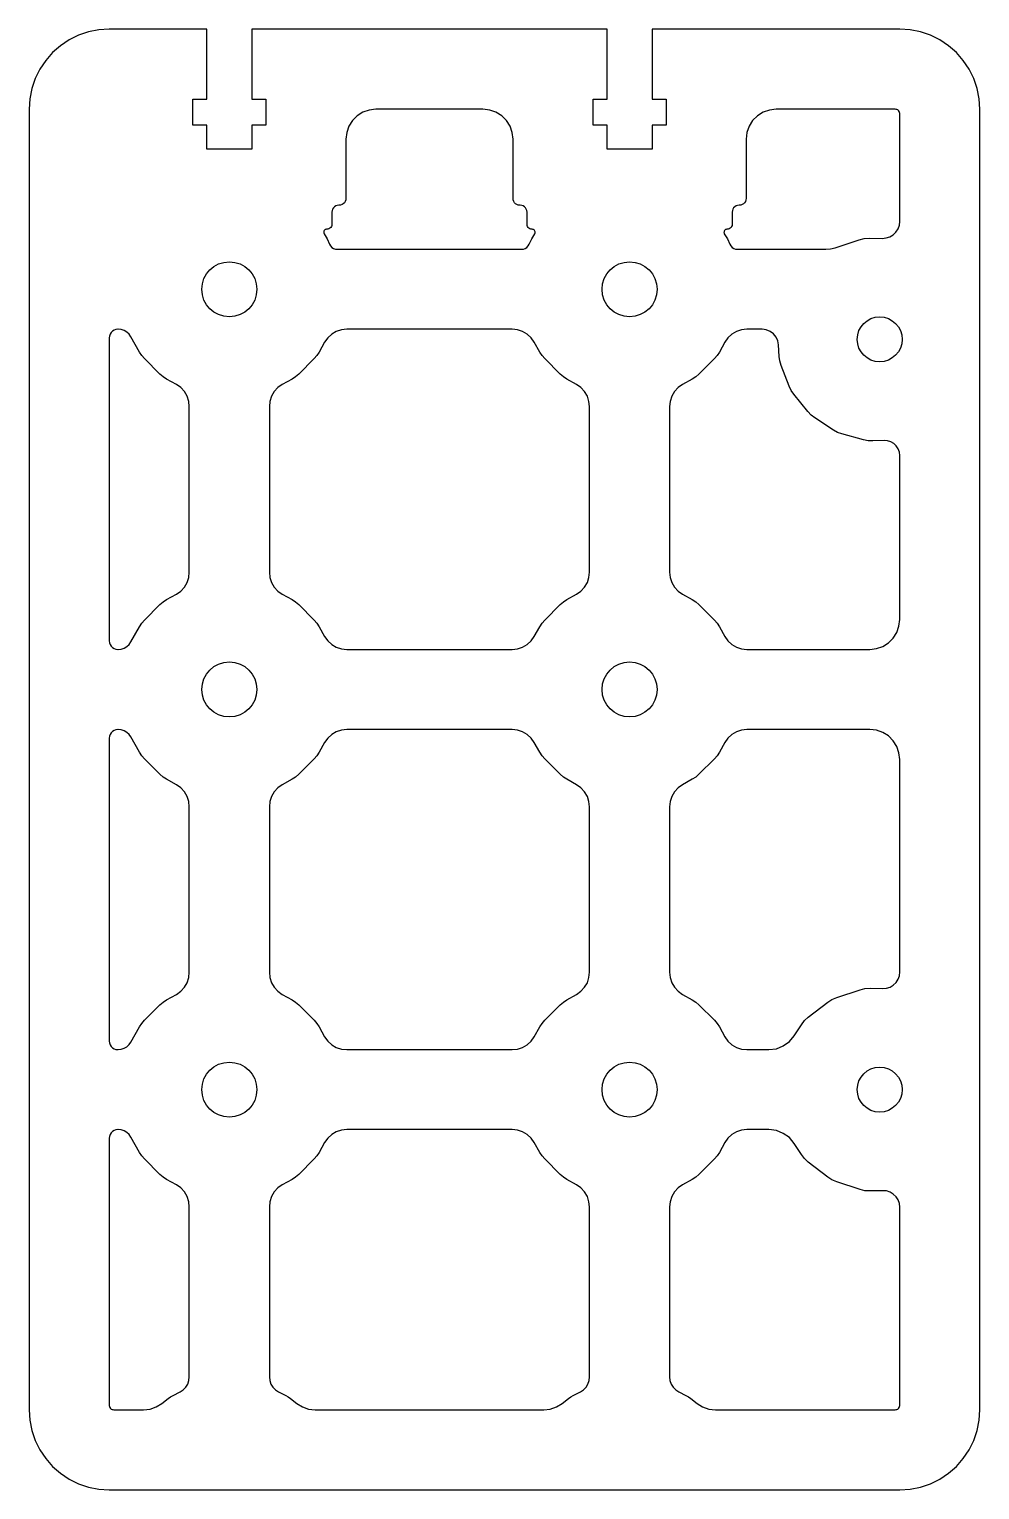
# Model space of a CAD drawing. Header units: millimetres. Extents: x 0 to 95, y 0 to 146.
import ezdxf

# ---------------------------------------------------------------- set-up
doc = ezdxf.new("R2010")
doc.units = ezdxf.units.MM
doc.layers.add('CUT', color=7, linetype='Continuous')

msp = doc.modelspace()

# ---------------------------------------------------------------- linework, layer by layer
at = {"layer": 'CUT'}
for points in [[(0, 8), (0.07, 6.96), (0.27, 5.93), (0.61, 4.94), (1.07, 4), (1.65, 3.13), (2.34, 2.34), (3.13, 1.65), (4, 1.07), (4.94, 0.61), (5.93, 0.27), (6.96, 0.07), (8, 0), (87, 0), (88.04, 0.07), (89.07, 0.27), (90.06, 0.61), (91, 1.07), (91.87, 1.65), (92.66, 2.34), (93.35, 3.13), (93.93, 4), (94.39, 4.94), (94.73, 5.93), (94.93, 6.96), (95, 8), (95, 138), (94.93, 139.04), (94.73, 140.07), (94.39, 141.06), (93.93, 142), (93.35, 142.87), (92.66, 143.66), (91.87, 144.35), (91, 144.93), (90.06, 145.39), (89.07, 145.73), (88.04, 145.93), (87, 146), (62.25, 146), (62.25, 139), (63.65, 139), (63.65, 136.4), (62.25, 136.4), (62.25, 134), (57.75, 134), (57.75, 136.4), (56.35, 136.4), (56.35, 139), (57.75, 139), (57.75, 146), (22.25, 146), (22.25, 139), (23.65, 139), (23.65, 136.4), (22.25, 136.4), (22.25, 134), (17.75, 134), (17.75, 136.4), (16.35, 136.4), (16.35, 139), (17.75, 139), (17.75, 146), (8, 146), (6.96, 145.93), (5.93, 145.73), (4.94, 145.39), (4, 144.93), (3.13, 144.35), (2.34, 143.66), (1.65, 142.87), (1.07, 142), (0.61, 141.06), (0.27, 140.07), (0.07, 139.04), (0, 138)], [(29.72, 126), (29.66, 125.99), (29.59, 125.97), (29.54, 125.93), (29.49, 125.88), (29.46, 125.82), (29.44, 125.76), (29.43, 125.69), (29.45, 125.63), (29.47, 125.56), (29.78, 125.03), (30.02, 124.5), (30.12, 124.34), (30.26, 124.19), (30.42, 124.09), (30.6, 124.02), (30.8, 124), (49.2, 124), (49.4, 124.02), (49.58, 124.09), (49.74, 124.19), (49.88, 124.34), (49.98, 124.5), (50.22, 125.03), (50.53, 125.56), (50.55, 125.63), (50.57, 125.69), (50.56, 125.76), (50.54, 125.82), (50.51, 125.88), (50.46, 125.93), (50.41, 125.97), (50.34, 125.99), (50.28, 126), (50.25, 126), (50.14, 126.01), (50.04, 126.05), (49.94, 126.11), (49.86, 126.19), (49.8, 126.29), (49.76, 126.39), (49.75, 126.5), (49.75, 127.71), (49.73, 127.87), (49.68, 128.01), (49.6, 128.14), (49.49, 128.25), (49.36, 128.33), (49.22, 128.38), (49.06, 128.4), (49.04, 128.4), (48.88, 128.42), (48.74, 128.47), (48.61, 128.55), (48.5, 128.66), (48.42, 128.79), (48.37, 128.93), (48.35, 129.09), (48.35, 135), (48.27, 135.67), (48.05, 136.3), (47.7, 136.87), (47.22, 137.35), (46.65, 137.7), (46.02, 137.92), (45.35, 138), (34.65, 138), (33.98, 137.92), (33.35, 137.7), (32.78, 137.35), (32.3, 136.87), (31.95, 136.3), (31.73, 135.67), (31.65, 135), (31.65, 129.09), (31.63, 128.93), (31.58, 128.79), (31.5, 128.66), (31.39, 128.55), (31.26, 128.47), (31.12, 128.42), (30.96, 128.4), (30.94, 128.4), (30.78, 128.38), (30.64, 128.33), (30.51, 128.25), (30.4, 128.14), (30.32, 128.01), (30.27, 127.87), (30.25, 127.71), (30.25, 126.5), (30.24, 126.39), (30.2, 126.29), (30.14, 126.19), (30.06, 126.11), (29.96, 126.05), (29.86, 126.01), (29.75, 126)], [(69.72, 126), (69.66, 125.99), (69.59, 125.97), (69.54, 125.93), (69.49, 125.88), (69.46, 125.82), (69.44, 125.76), (69.43, 125.69), (69.45, 125.63), (69.47, 125.56), (69.78, 125.03), (70.02, 124.5), (70.12, 124.34), (70.26, 124.19), (70.42, 124.09), (70.6, 124.02), (70.8, 124), (79.6, 124), (80.09, 124.04), (80.56, 124.16), (82.96, 124.96), (83.46, 125.09), (83.98, 125.12), (85.26, 125.09), (85.65, 125.13), (86.01, 125.25), (86.34, 125.45), (86.62, 125.72), (86.83, 126.04), (86.96, 126.41), (87, 126.79), (87, 137.56), (86.99, 137.67), (86.94, 137.78), (86.87, 137.87), (86.87, 137.87), (86.8, 137.93), (86.72, 137.97), (86.64, 137.99), (86.56, 138), (74.65, 138), (73.98, 137.92), (73.35, 137.7), (72.78, 137.35), (72.3, 136.87), (71.95, 136.3), (71.73, 135.67), (71.65, 135), (71.65, 129.09), (71.63, 128.93), (71.58, 128.79), (71.5, 128.66), (71.39, 128.55), (71.26, 128.47), (71.12, 128.42), (70.96, 128.4), (70.94, 128.4), (70.78, 128.38), (70.64, 128.33), (70.51, 128.25), (70.4, 128.14), (70.32, 128.01), (70.27, 127.87), (70.25, 127.71), (70.25, 126.5), (70.24, 126.39), (70.2, 126.29), (70.14, 126.19), (70.06, 126.11), (69.96, 126.05), (69.86, 126.01), (69.75, 126)], [(8.86, 116), (8.67, 115.98), (8.49, 115.91), (8.32, 115.81), (8.19, 115.68), (8.09, 115.51), (8.02, 115.33), (8, 115.14), (8, 84.86), (8.02, 84.67), (8.09, 84.49), (8.19, 84.32), (8.32, 84.19), (8.49, 84.09), (8.67, 84.02), (8.86, 84), (8.89, 84), (9.2, 84.03), (9.5, 84.13), (9.76, 84.29), (9.99, 84.5), (10.17, 84.75), (11.02, 86.27), (11.25, 86.62), (11.52, 86.93), (13.07, 88.48), (13.38, 88.75), (13.73, 88.98), (14.71, 89.52), (15.14, 89.83), (15.51, 90.23), (15.78, 90.69), (15.94, 91.2), (16, 91.73), (16, 108.27), (15.94, 108.8), (15.78, 109.31), (15.51, 109.77), (15.14, 110.17), (14.71, 110.48), (13.73, 111.02), (13.38, 111.25), (13.07, 111.52), (11.52, 113.07), (11.25, 113.38), (11.02, 113.73), (10.17, 115.25), (9.99, 115.5), (9.76, 115.71), (9.5, 115.87), (9.2, 115.97), (8.89, 116)], [(25.29, 110.48), (24.86, 110.17), (24.49, 109.77), (24.22, 109.31), (24.06, 108.8), (24, 108.27), (24, 91.73), (24.06, 91.2), (24.22, 90.69), (24.49, 90.23), (24.86, 89.83), (25.29, 89.52), (26.27, 88.98), (26.62, 88.75), (26.93, 88.48), (28.48, 86.93), (28.75, 86.62), (28.98, 86.27), (29.52, 85.29), (29.83, 84.86), (30.23, 84.49), (30.69, 84.22), (31.2, 84.06), (31.73, 84), (48.27, 84), (48.8, 84.06), (49.31, 84.22), (49.77, 84.49), (50.17, 84.86), (50.48, 85.29), (51.02, 86.27), (51.25, 86.62), (51.52, 86.93), (53.07, 88.48), (53.38, 88.75), (53.73, 88.98), (54.71, 89.52), (55.14, 89.83), (55.51, 90.23), (55.78, 90.69), (55.94, 91.2), (56, 91.73), (56, 108.27), (55.94, 108.8), (55.78, 109.31), (55.51, 109.77), (55.14, 110.17), (54.71, 110.48), (53.73, 111.02), (53.38, 111.25), (53.07, 111.52), (51.52, 113.07), (51.25, 113.38), (51.02, 113.73), (50.48, 114.71), (50.17, 115.14), (49.77, 115.51), (49.31, 115.78), (48.8, 115.94), (48.27, 116), (31.73, 116), (31.2, 115.94), (30.69, 115.78), (30.23, 115.51), (29.83, 115.14), (29.52, 114.71), (28.98, 113.73), (28.75, 113.38), (28.48, 113.07), (26.93, 111.52), (26.62, 111.25), (26.27, 111.02)], [(65.29, 110.48), (64.86, 110.17), (64.49, 109.77), (64.22, 109.31), (64.06, 108.8), (64, 108.27), (64, 91.73), (64.06, 91.2), (64.22, 90.69), (64.49, 90.23), (64.86, 89.83), (65.29, 89.52), (66.27, 88.98), (66.62, 88.75), (66.93, 88.48), (68.48, 86.93), (68.75, 86.62), (68.98, 86.27), (69.52, 85.29), (69.83, 84.86), (70.23, 84.49), (70.69, 84.22), (71.2, 84.06), (71.73, 84), (84, 84), (84.67, 84.08), (85.3, 84.3), (85.87, 84.65), (86.35, 85.13), (86.7, 85.7), (86.92, 86.33), (87, 87), (87, 103.39), (86.96, 103.73), (86.84, 104.06), (86.66, 104.34), (86.41, 104.58), (86.12, 104.76), (85.79, 104.86), (85.45, 104.88), (84.3, 104.84), (83.83, 104.85), (83.38, 104.94), (81.22, 105.54), (80.79, 105.7), (80.38, 105.92), (78.51, 107.15), (78.14, 107.43), (77.82, 107.77), (76.42, 109.51), (76.16, 109.89), (75.96, 110.31), (75.15, 112.39), (75.02, 112.84), (74.95, 113.3), (74.89, 114.45), (74.81, 114.86), (74.64, 115.23), (74.37, 115.55), (74.04, 115.79), (73.66, 115.95), (73.24, 116), (71.73, 116), (71.2, 115.94), (70.69, 115.78), (70.23, 115.51), (69.83, 115.14), (69.52, 114.71), (68.98, 113.73), (68.75, 113.38), (68.48, 113.07), (66.93, 111.52), (66.62, 111.25), (66.27, 111.02)], [(8.86, 76), (8.67, 75.98), (8.49, 75.91), (8.32, 75.81), (8.19, 75.68), (8.09, 75.51), (8.02, 75.33), (8, 75.14), (8, 44.86), (8.02, 44.67), (8.09, 44.49), (8.19, 44.32), (8.32, 44.19), (8.49, 44.09), (8.67, 44.02), (8.86, 44), (8.89, 44), (9.2, 44.03), (9.5, 44.13), (9.76, 44.29), (9.99, 44.5), (10.17, 44.75), (11.02, 46.27), (11.25, 46.62), (11.52, 46.93), (13.07, 48.48), (13.38, 48.75), (13.73, 48.98), (14.71, 49.52), (15.14, 49.83), (15.51, 50.23), (15.78, 50.69), (15.94, 51.2), (16, 51.73), (16, 68.27), (15.94, 68.8), (15.78, 69.31), (15.51, 69.77), (15.14, 70.17), (14.71, 70.48), (13.73, 71.02), (13.38, 71.25), (13.07, 71.52), (11.52, 73.07), (11.25, 73.38), (11.02, 73.73), (10.17, 75.25), (9.99, 75.5), (9.76, 75.71), (9.5, 75.87), (9.2, 75.97), (8.89, 76)], [(25.29, 70.48), (24.86, 70.17), (24.49, 69.77), (24.22, 69.31), (24.06, 68.8), (24, 68.27), (24, 51.73), (24.06, 51.2), (24.22, 50.69), (24.49, 50.23), (24.86, 49.83), (25.29, 49.52), (26.27, 48.98), (26.62, 48.75), (26.93, 48.48), (28.48, 46.93), (28.75, 46.62), (28.98, 46.27), (29.52, 45.29), (29.83, 44.86), (30.23, 44.49), (30.69, 44.22), (31.2, 44.06), (31.73, 44), (48.27, 44), (48.8, 44.06), (49.31, 44.22), (49.77, 44.49), (50.17, 44.86), (50.48, 45.29), (51.02, 46.27), (51.25, 46.62), (51.52, 46.93), (53.07, 48.48), (53.38, 48.75), (53.73, 48.98), (54.71, 49.52), (55.14, 49.83), (55.51, 50.23), (55.78, 50.69), (55.94, 51.2), (56, 51.73), (56, 68.27), (55.94, 68.8), (55.78, 69.31), (55.51, 69.77), (55.14, 70.17), (54.71, 70.48), (53.73, 71.02), (53.38, 71.25), (53.07, 71.52), (51.52, 73.07), (51.25, 73.38), (51.02, 73.73), (50.48, 74.71), (50.17, 75.14), (49.77, 75.51), (49.31, 75.78), (48.8, 75.94), (48.27, 76), (31.73, 76), (31.2, 75.94), (30.69, 75.78), (30.23, 75.51), (29.83, 75.14), (29.52, 74.71), (28.98, 73.73), (28.75, 73.38), (28.48, 73.07), (26.93, 71.52), (26.62, 71.25), (26.27, 71.02)], [(65.29, 70.48), (64.86, 70.17), (64.49, 69.77), (64.22, 69.31), (64.06, 68.8), (64, 68.27), (64, 51.73), (64.06, 51.2), (64.22, 50.69), (64.49, 50.23), (64.86, 49.83), (65.29, 49.52), (66.27, 48.98), (66.62, 48.75), (66.93, 48.48), (68.48, 46.93), (68.75, 46.62), (68.98, 46.27), (69.52, 45.29), (69.83, 44.86), (70.23, 44.49), (70.69, 44.22), (71.2, 44.06), (71.73, 44), (73.93, 44), (74.67, 44.09), (75.36, 44.37), (75.97, 44.8), (76.45, 45.38), (77.17, 46.49), (77.48, 46.9), (77.86, 47.25), (79.8, 48.74), (80.23, 49.02), (80.7, 49.22), (83.03, 49.98), (83.52, 50.1), (84.03, 50.13), (85.29, 50.1), (85.67, 50.13), (86.03, 50.25), (86.35, 50.44), (86.63, 50.71), (86.83, 51.03), (86.96, 51.38), (87, 51.76), (87, 73), (86.92, 73.67), (86.7, 74.3), (86.35, 74.87), (85.87, 75.35), (85.3, 75.7), (84.67, 75.92), (84, 76), (71.73, 76), (71.2, 75.94), (70.69, 75.78), (70.23, 75.51), (69.83, 75.14), (69.52, 74.71), (68.98, 73.73), (68.75, 73.38), (68.48, 73.07), (66.93, 71.52), (66.62, 71.25), (66.27, 71.02)], [(8.86, 36), (8.67, 35.98), (8.49, 35.91), (8.32, 35.81), (8.19, 35.68), (8.09, 35.51), (8.02, 35.33), (8, 35.14), (8, 8.44), (8.01, 8.33), (8.06, 8.22), (8.13, 8.13), (8.13, 8.13), (8.2, 8.07), (8.28, 8.03), (8.36, 8.01), (8.44, 8), (11.42, 8), (12.08, 8.07), (12.7, 8.29), (13.26, 8.63), (13.89, 9.12), (14.12, 9.28), (14.37, 9.43), (15.08, 9.78), (15.39, 9.98), (15.65, 10.25), (15.84, 10.56), (15.96, 10.91), (16, 11.28), (16, 28.27), (15.94, 28.8), (15.78, 29.31), (15.51, 29.77), (15.14, 30.17), (14.71, 30.48), (13.73, 31.02), (13.38, 31.25), (13.07, 31.52), (11.52, 33.07), (11.25, 33.38), (11.02, 33.73), (10.17, 35.25), (9.99, 35.5), (9.76, 35.71), (9.5, 35.87), (9.2, 35.97), (8.89, 36)], [(31.73, 36), (31.2, 35.94), (30.69, 35.78), (30.23, 35.51), (29.83, 35.14), (29.52, 34.71), (28.98, 33.73), (28.75, 33.38), (28.48, 33.07), (26.93, 31.52), (26.62, 31.25), (26.27, 31.02), (25.29, 30.48), (24.86, 30.17), (24.49, 29.77), (24.22, 29.31), (24.06, 28.8), (24, 28.27), (24, 11.28), (24.04, 10.91), (24.16, 10.56), (24.35, 10.25), (24.61, 9.98), (24.92, 9.78), (25.63, 9.43), (25.88, 9.28), (26.11, 9.12), (26.74, 8.63), (27.3, 8.29), (27.92, 8.07), (28.58, 8), (51.42, 8), (52.08, 8.07), (52.7, 8.29), (53.26, 8.63), (53.89, 9.12), (54.12, 9.28), (54.37, 9.43), (55.08, 9.78), (55.39, 9.98), (55.65, 10.25), (55.84, 10.56), (55.96, 10.91), (56, 11.28), (56, 28.27), (55.94, 28.8), (55.78, 29.31), (55.51, 29.77), (55.14, 30.17), (54.71, 30.48), (53.73, 31.02), (53.38, 31.25), (53.07, 31.52), (51.52, 33.07), (51.25, 33.38), (51.02, 33.73), (50.48, 34.71), (50.17, 35.14), (49.77, 35.51), (49.31, 35.78), (48.8, 35.94), (48.27, 36)], [(71.73, 36), (71.2, 35.94), (70.69, 35.78), (70.23, 35.51), (69.83, 35.14), (69.52, 34.71), (68.98, 33.73), (68.75, 33.38), (68.48, 33.07), (66.93, 31.52), (66.62, 31.25), (66.27, 31.02), (65.29, 30.48), (64.86, 30.17), (64.49, 29.77), (64.22, 29.31), (64.06, 28.8), (64, 28.27), (64, 11.28), (64.04, 10.91), (64.16, 10.56), (64.35, 10.25), (64.61, 9.98), (64.92, 9.78), (65.63, 9.43), (65.88, 9.28), (66.11, 9.12), (66.74, 8.63), (67.3, 8.29), (67.92, 8.07), (68.58, 8), (86.56, 8), (86.64, 8.01), (86.72, 8.03), (86.8, 8.07), (86.87, 8.13), (86.87, 8.13), (86.94, 8.22), (86.99, 8.33), (87, 8.44), (87, 28.24), (86.96, 28.62), (86.83, 28.97), (86.63, 29.29), (86.35, 29.56), (86.03, 29.75), (85.67, 29.87), (85.29, 29.9), (84.03, 29.87), (83.52, 29.9), (83.03, 30.02), (80.7, 30.78), (80.23, 30.98), (79.8, 31.26), (77.86, 32.75), (77.48, 33.1), (77.17, 33.51), (76.45, 34.62), (75.97, 35.2), (75.36, 35.63), (74.67, 35.91), (73.93, 36)]]:
    msp.add_lwpolyline(points, close=True, dxfattribs=at)
for centre, radius in [((20, 120), 2.75), ((60, 120), 2.75), ((85, 115), 2.25), ((20, 80), 2.75), ((60, 80), 2.75), ((20, 40), 2.75), ((60, 40), 2.75), ((85, 40), 2.25)]:
    msp.add_circle(centre, radius, dxfattribs=at)

doc.saveas('drawing.dxf')
